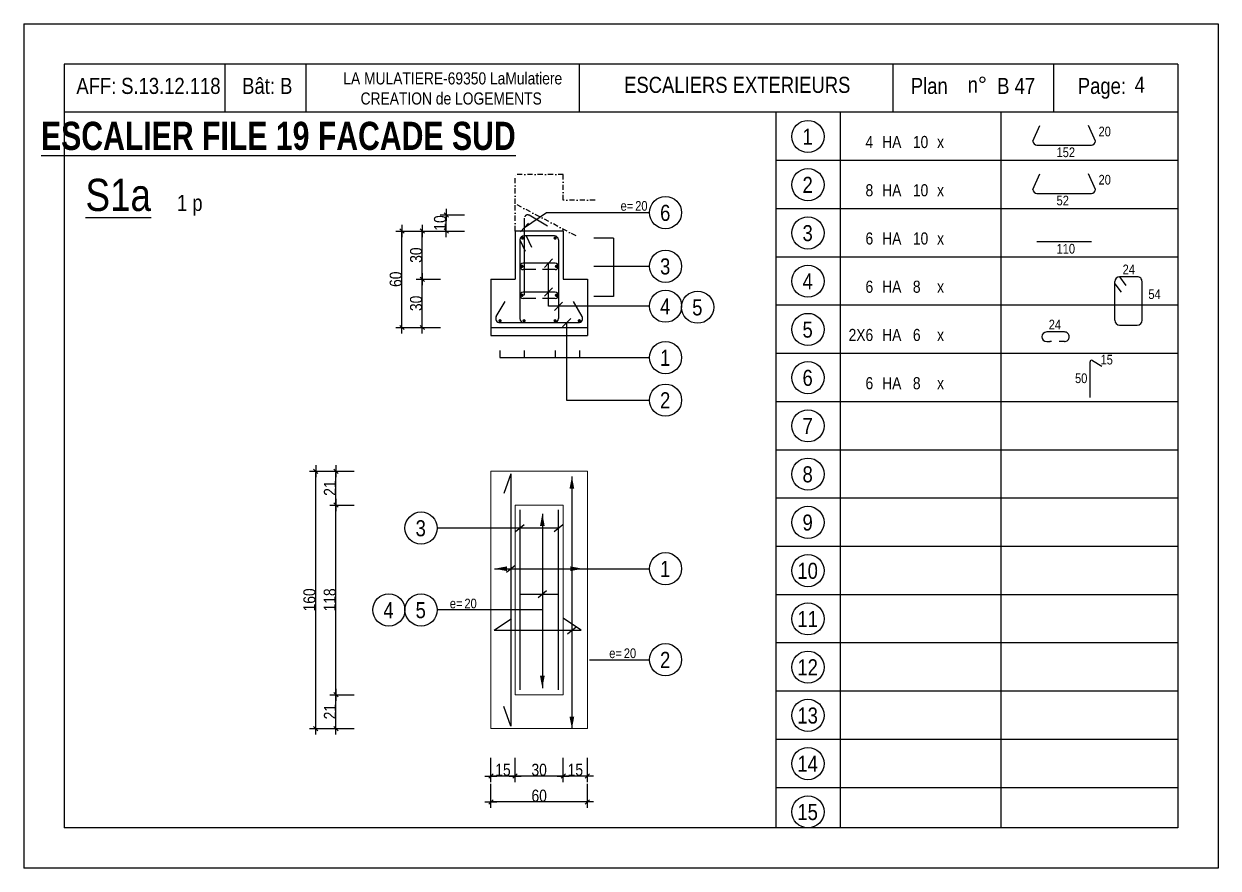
# Model space of a CAD drawing. Header units: millimetres. Extents: x -15218 to -6428, y -10609 to -9124.
# Drawn here: x -7913 to -6428, y -10174 to -9124 of the extents above; entities that cross this region are included whole.
import ezdxf
from ezdxf.enums import TextEntityAlignment as Align

# ---------------------------------------------------------------- set-up
doc = ezdxf.new("R2010")
doc.units = ezdxf.units.MM
doc.linetypes.add('TIRETPT2', pattern=[12.7, 6.35, -3.175, 0, -3.175])
for name, color, linetype in [('01_cote_gen', 4, 'Continuous'), ('01_fenetres', 171, 'Continuous'), ('01_linteaux', 3, 'Continuous'), ('01_murs_coup', 5, 'Continuous'), ('01_sem', 42, 'Continuous'), ('01_texte', 230, 'Continuous'), ('AA_COTES', 2, 'Continuous')]:
    doc.layers.add(name, color=color, linetype=linetype)
doc.styles.add('impact', font='impact.ttf')
doc.styles.add('STYLE2', font='ARIALN.TTF')
doc.dimstyles.new('JB25', dxfattribs={"dimscale": 0.1, "dimtxt": 150, "dimasz": 15, "dimexe": 0.1, "dimexo": 0.1, "dimgap": 0.09, "dimtad": 1, "dimdec": 1, "dimlfac": 0.5, "dimdsep": 46, "dimtxsty": 'STYLE2', "dimblk1": 'BOND_G', "dimblk2": 'BOND_D', "dimsah": 1, "dimcen": 1.5, "dimdle": 0.01, "dimse1": 1, "dimse2": 1, "dimclrd": 4, "dimclre": 2, "dimclrt": 6, "dimazin": 2, "dimtfac": 2.333333, "dimtdec": 1, "dimtix": 1, "dimtmove": 2, "dimatfit": 3, "dimldrblk": 'BOND_G', "dimfxl": 1, "dimtolj": 1, "dimtzin": 0, "dimarcsym": 0})

# ---------------------------------------------------------------- blocks, each defined once
blk = doc.blocks.new('BOND_G')
at = {"layer": 'AA_COTES', "color": 0}
for p, q in [((0, -5), (0, 15)), ((5, 0), (-5, 0)), ((1.77, 1.77), (-1.77, -1.77))]:
    blk.add_line(p, q, dxfattribs=at)
blk = doc.blocks.new('BOND_D')
at = {"layer": 'AA_COTES', "color": 0}
for p, q in [((5, 0), (-5, 0)), ((-1.77, -1.77), (1.77, 1.77)), ((0, 5), (0, -15))]:
    blk.add_line(p, q, dxfattribs=at)
blk = doc.blocks.new('*D1132')
at = {"layer": '01_cote_gen', "color": 4, "linetype": 'Continuous', "lineweight": -2, "transparency": 16777216}
blk.add_line((-7549.7, -9999.2), (-7549.7, -9682.2), dxfattribs=at)
at = {"layer": 'DEFPOINTS', "color": 0, "linetype": 'Continuous', "transparency": 16777216}
for p in [(-7549.7, -9680.7), (-7497.3, -9680.7), (-7497.3, -10000.7)]:
    blk.add_point(p, dxfattribs=at)
at = {"layer": '01_cote_gen', "color": 4, "linetype": 'Continuous', "lineweight": -2, "transparency": 16777216, "xscale": 1.5, "yscale": 1.5, "zscale": 1.5}
for name, p, rotation in [('BOND_D', (-7549.7, -9680.7), 90), ('BOND_G', (-7549.7, -10000.7), 270)]:
    blk.add_blockref(name, p, dxfattribs=dict(at, rotation=rotation))
at = {"layer": '01_cote_gen', "color": 6, "linetype": 'Continuous', "lineweight": 0, "transparency": 16777216, "insert": (-7557.4, -9840.7), "char_height": 15, "attachment_point": 5, "rotation": 90, "style": 'STYLE2'}
blk.add_mtext('\\A1;160', dxfattribs=at)
blk = doc.blocks.new('*D1133')
at = {"layer": '01_cote_gen', "color": 4, "linetype": 'Continuous', "lineweight": -2, "transparency": 16777216}
blk.add_line((-7213.3, -10092), (-7330.3, -10092), dxfattribs=at)
at = {"layer": 'DEFPOINTS', "color": 0, "linetype": 'Continuous', "transparency": 16777216}
for p in [(-7331.8, -9982), (-7211.8, -9982), (-7331.8, -10092)]:
    blk.add_point(p, dxfattribs=at)
at = {"layer": '01_cote_gen', "color": 4, "linetype": 'Continuous', "lineweight": -2, "transparency": 16777216, "xscale": 1.5, "yscale": 1.5, "zscale": 1.5, "rotation": 180}
blk.add_blockref('BOND_D', (-7331.8, -10092), dxfattribs=at)
at = {"layer": '01_cote_gen', "color": 4, "linetype": 'Continuous', "lineweight": -2, "transparency": 16777216, "xscale": 1.5, "yscale": 1.5, "zscale": 1.5}
blk.add_blockref('BOND_G', (-7211.8, -10092), dxfattribs=at)
at = {"layer": '01_cote_gen', "color": 6, "linetype": 'Continuous', "lineweight": 0, "transparency": 16777216, "insert": (-7271.8, -10084.3), "char_height": 15, "attachment_point": 5, "style": 'STYLE2'}
blk.add_mtext('\\A1;60', dxfattribs=at)
blk = doc.blocks.new('*D1134')
at = {"layer": '01_cote_gen', "color": 4, "linetype": 'Continuous', "lineweight": -2, "transparency": 16777216}
blk.add_line((-7213.3, -10059.8), (-7240.3, -10059.8), dxfattribs=at)
at = {"layer": 'DEFPOINTS', "color": 0, "linetype": 'Continuous', "transparency": 16777216}
for p in [(-7241.8, -9958.7), (-7211.8, -9958.7), (-7241.8, -10059.8)]:
    blk.add_point(p, dxfattribs=at)
at = {"layer": '01_cote_gen', "color": 4, "linetype": 'Continuous', "lineweight": -2, "transparency": 16777216, "xscale": 1.5, "yscale": 1.5, "zscale": 1.5, "rotation": 180}
blk.add_blockref('BOND_D', (-7241.8, -10059.8), dxfattribs=at)
at = {"layer": '01_cote_gen', "color": 4, "linetype": 'Continuous', "lineweight": -2, "transparency": 16777216, "xscale": 1.5, "yscale": 1.5, "zscale": 1.5}
blk.add_blockref('BOND_G', (-7211.8, -10059.8), dxfattribs=at)
at = {"layer": '01_cote_gen', "color": 6, "linetype": 'Continuous', "lineweight": 0, "transparency": 16777216, "insert": (-7226.8, -10052.1), "char_height": 15, "attachment_point": 5, "style": 'STYLE2'}
blk.add_mtext('\\A1;15', dxfattribs=at)
blk = doc.blocks.new('*D1135')
at = {"layer": '01_cote_gen', "color": 4, "linetype": 'Continuous', "lineweight": -2, "transparency": 16777216}
blk.add_line((-7243.3, -10059.8), (-7300.3, -10059.8), dxfattribs=at)
at = {"layer": 'DEFPOINTS', "color": 0, "linetype": 'Continuous', "transparency": 16777216}
for p in [(-7301.8, -9958.7), (-7241.8, -9958.7), (-7301.8, -10059.8)]:
    blk.add_point(p, dxfattribs=at)
at = {"layer": '01_cote_gen', "color": 4, "linetype": 'Continuous', "lineweight": -2, "transparency": 16777216, "xscale": 1.5, "yscale": 1.5, "zscale": 1.5, "rotation": 180}
blk.add_blockref('BOND_D', (-7301.8, -10059.8), dxfattribs=at)
at = {"layer": '01_cote_gen', "color": 4, "linetype": 'Continuous', "lineweight": -2, "transparency": 16777216, "xscale": 1.5, "yscale": 1.5, "zscale": 1.5}
blk.add_blockref('BOND_G', (-7241.8, -10059.8), dxfattribs=at)
at = {"layer": '01_cote_gen', "color": 6, "linetype": 'Continuous', "lineweight": 0, "transparency": 16777216, "insert": (-7271.8, -10052.1), "char_height": 15, "attachment_point": 5, "style": 'STYLE2'}
blk.add_mtext('\\A1;30', dxfattribs=at)
blk = doc.blocks.new('*D1136')
at = {"layer": '01_cote_gen', "color": 4, "linetype": 'Continuous', "lineweight": -2, "transparency": 16777216}
blk.add_line((-7303.3, -10059.8), (-7330.3, -10059.8), dxfattribs=at)
at = {"layer": 'DEFPOINTS', "color": 0, "linetype": 'Continuous', "transparency": 16777216}
for p in [(-7331.8, -9947.8), (-7301.8, -9958.7), (-7331.8, -10059.8)]:
    blk.add_point(p, dxfattribs=at)
at = {"layer": '01_cote_gen', "color": 4, "linetype": 'Continuous', "lineweight": -2, "transparency": 16777216, "xscale": 1.5, "yscale": 1.5, "zscale": 1.5, "rotation": 180}
blk.add_blockref('BOND_D', (-7331.8, -10059.8), dxfattribs=at)
at = {"layer": '01_cote_gen', "color": 4, "linetype": 'Continuous', "lineweight": -2, "transparency": 16777216, "xscale": 1.5, "yscale": 1.5, "zscale": 1.5}
blk.add_blockref('BOND_G', (-7301.8, -10059.8), dxfattribs=at)
at = {"layer": '01_cote_gen', "color": 6, "linetype": 'Continuous', "lineweight": 0, "transparency": 16777216, "insert": (-7316.8, -10052.1), "char_height": 15, "attachment_point": 5, "style": 'STYLE2'}
blk.add_mtext('\\A1;15', dxfattribs=at)
blk = doc.blocks.new('*D1129')
at = {"layer": '01_cote_gen', "color": 4, "linetype": 'Continuous', "lineweight": -2, "transparency": 16777216}
blk.add_line((-7524.5, -9999.2), (-7524.5, -9960.2), dxfattribs=at)
at = {"layer": 'DEFPOINTS', "color": 0, "linetype": 'Continuous', "transparency": 16777216}
for p in [(-7524.5, -9958.7), (-7234.4, -9958.7), (-7294.4, -10000.7)]:
    blk.add_point(p, dxfattribs=at)
at = {"layer": '01_cote_gen', "color": 4, "linetype": 'Continuous', "lineweight": -2, "transparency": 16777216, "xscale": 1.5, "yscale": 1.5, "zscale": 1.5}
for name, p, rotation in [('BOND_D', (-7524.5, -9958.7), 90), ('BOND_G', (-7524.5, -10000.7), 270)]:
    blk.add_blockref(name, p, dxfattribs=dict(at, rotation=rotation))
at = {"layer": '01_cote_gen', "color": 6, "linetype": 'Continuous', "lineweight": 0, "transparency": 16777216, "insert": (-7532, -9979.7), "char_height": 15, "attachment_point": 5, "rotation": 90, "style": 'STYLE2'}
blk.add_mtext('\\A1;21', dxfattribs=at)
blk = doc.blocks.new('*D1130')
at = {"layer": '01_cote_gen', "color": 4, "linetype": 'Continuous', "lineweight": -2, "transparency": 16777216}
blk.add_line((-7524.5, -9957.2), (-7524.5, -9724.2), dxfattribs=at)
at = {"layer": 'DEFPOINTS', "color": 0, "linetype": 'Continuous', "transparency": 16777216}
for p in [(-7524.5, -9722.7), (-7234.4, -9722.7), (-7502, -9958.7)]:
    blk.add_point(p, dxfattribs=at)
at = {"layer": '01_cote_gen', "color": 4, "linetype": 'Continuous', "lineweight": -2, "transparency": 16777216, "xscale": 1.5, "yscale": 1.5, "zscale": 1.5}
for name, p, rotation in [('BOND_D', (-7524.5, -9722.7), 90), ('BOND_G', (-7524.5, -9958.7), 270)]:
    blk.add_blockref(name, p, dxfattribs=dict(at, rotation=rotation))
at = {"layer": '01_cote_gen', "color": 6, "linetype": 'Continuous', "lineweight": 0, "transparency": 16777216, "insert": (-7532.1, -9840.7), "char_height": 15, "attachment_point": 5, "rotation": 90, "style": 'STYLE2'}
blk.add_mtext('\\A1;118', dxfattribs=at)
blk = doc.blocks.new('*D1131')
at = {"layer": '01_cote_gen', "color": 4, "linetype": 'Continuous', "lineweight": -2, "transparency": 16777216}
blk.add_line((-7524.5, -9721.2), (-7524.5, -9682.2), dxfattribs=at)
at = {"layer": 'DEFPOINTS', "color": 0, "linetype": 'Continuous', "transparency": 16777216}
for p in [(-7527.2, -9680.7), (-7524.5, -9680.7), (-7502, -9722.7)]:
    blk.add_point(p, dxfattribs=at)
at = {"layer": '01_cote_gen', "color": 4, "linetype": 'Continuous', "lineweight": -2, "transparency": 16777216, "xscale": 1.5, "yscale": 1.5, "zscale": 1.5}
for name, p, rotation in [('BOND_D', (-7524.5, -9680.7), 90), ('BOND_G', (-7524.5, -9722.7), 270)]:
    blk.add_blockref(name, p, dxfattribs=dict(at, rotation=rotation))
at = {"layer": '01_cote_gen', "color": 6, "linetype": 'Continuous', "lineweight": 0, "transparency": 16777216, "insert": (-7532, -9701.7), "char_height": 15, "attachment_point": 5, "rotation": 90, "style": 'STYLE2'}
blk.add_mtext('\\A1;21', dxfattribs=at)
blk = doc.blocks.new('*D1126')
at = {"layer": '01_cote_gen', "color": 4, "linetype": 'Continuous', "lineweight": -2, "transparency": 16777216}
blk.add_line((-7417.2, -9500.4), (-7417.2, -9443.4), dxfattribs=at)
at = {"layer": 'DEFPOINTS', "color": 0, "linetype": 'Continuous', "transparency": 16777216}
for p in [(-7417.2, -9441.9), (-7349.9, -9441.9), (-7349.9, -9501.9)]:
    blk.add_point(p, dxfattribs=at)
at = {"layer": '01_cote_gen', "color": 4, "linetype": 'Continuous', "lineweight": -2, "transparency": 16777216, "xscale": 1.5, "yscale": 1.5, "zscale": 1.5}
for name, p, rotation in [('BOND_D', (-7417.2, -9441.9), 90), ('BOND_G', (-7417.2, -9501.9), 270)]:
    blk.add_blockref(name, p, dxfattribs=dict(at, rotation=rotation))
at = {"layer": '01_cote_gen', "color": 6, "linetype": 'Continuous', "lineweight": 0, "transparency": 16777216, "insert": (-7424.8, -9471.9), "char_height": 15, "attachment_point": 5, "rotation": 90, "style": 'STYLE2'}
blk.add_mtext('\\A1;30', dxfattribs=at)
blk = doc.blocks.new('*D1127')
at = {"layer": '01_cote_gen', "color": 4, "linetype": 'Continuous', "lineweight": -2, "transparency": 16777216}
blk.add_line((-7417.2, -9440.4), (-7417.2, -9383.4), dxfattribs=at)
at = {"layer": 'DEFPOINTS', "color": 0, "linetype": 'Continuous', "transparency": 16777216}
for p in [(-7417.2, -9381.9), (-7319.9, -9381.9), (-7319.9, -9441.9)]:
    blk.add_point(p, dxfattribs=at)
at = {"layer": '01_cote_gen', "color": 4, "linetype": 'Continuous', "lineweight": -2, "transparency": 16777216, "xscale": 1.5, "yscale": 1.5, "zscale": 1.5}
for name, p, rotation in [('BOND_D', (-7417.2, -9381.9), 90), ('BOND_G', (-7417.2, -9441.9), 270)]:
    blk.add_blockref(name, p, dxfattribs=dict(at, rotation=rotation))
at = {"layer": '01_cote_gen', "color": 6, "linetype": 'Continuous', "lineweight": 0, "transparency": 16777216, "insert": (-7424.8, -9411.9), "char_height": 15, "attachment_point": 5, "rotation": 90, "style": 'STYLE2'}
blk.add_mtext('\\A1;30', dxfattribs=at)
blk = doc.blocks.new('*D1128')
at = {"layer": '01_cote_gen', "color": 4, "linetype": 'Continuous', "lineweight": -2, "transparency": 16777216}
blk.add_line((-7442.4, -9500.4), (-7442.4, -9383.4), dxfattribs=at)
at = {"layer": 'DEFPOINTS', "color": 0, "linetype": 'Continuous', "transparency": 16777216}
for p in [(-7442.4, -9381.9), (-7317.5, -9381.9), (-7347.5, -9501.9)]:
    blk.add_point(p, dxfattribs=at)
at = {"layer": '01_cote_gen', "color": 4, "linetype": 'Continuous', "lineweight": -2, "transparency": 16777216, "xscale": 1.5, "yscale": 1.5, "zscale": 1.5}
for name, p, rotation in [('BOND_D', (-7442.4, -9381.9), 90), ('BOND_G', (-7442.4, -9501.9), 270)]:
    blk.add_blockref(name, p, dxfattribs=dict(at, rotation=rotation))
at = {"layer": '01_cote_gen', "color": 6, "linetype": 'Continuous', "lineweight": 0, "transparency": 16777216, "insert": (-7450.1, -9441.9), "char_height": 15, "attachment_point": 5, "rotation": 90, "style": 'STYLE2'}
blk.add_mtext('\\A1;60', dxfattribs=at)
blk = doc.blocks.new('*D1137')
at = {"layer": '01_cote_gen', "color": 4, "linetype": 'Continuous', "lineweight": -2, "transparency": 16777216}
blk.add_line((-7387.3, -9380.4), (-7387.3, -9363.4), dxfattribs=at)
at = {"layer": 'DEFPOINTS', "color": 0, "linetype": 'Continuous', "transparency": 16777216}
for p in [(-7387.3, -9361.9), (-7295.6, -9361.9), (-7298.1, -9381.9)]:
    blk.add_point(p, dxfattribs=at)
at = {"layer": '01_cote_gen', "color": 4, "linetype": 'Continuous', "lineweight": -2, "transparency": 16777216, "xscale": 1.5, "yscale": 1.5, "zscale": 1.5}
for name, p, rotation in [('BOND_D', (-7387.3, -9361.9), 90), ('BOND_G', (-7387.3, -9381.9), 270)]:
    blk.add_blockref(name, p, dxfattribs=dict(at, rotation=rotation))
at = {"layer": '01_cote_gen', "color": 6, "linetype": 'Continuous', "lineweight": 0, "transparency": 16777216, "insert": (-7395, -9371.9), "char_height": 15, "attachment_point": 5, "rotation": 90, "style": 'STYLE2'}
blk.add_mtext('\\A1;10', dxfattribs=at)

msp = doc.modelspace()

# ---------------------------------------------------------------- linework, layer by layer
at = {"layer": '01_fenetres', "ltscale": 30}
for p, q in [((-7862.55, -9174.3), (-7862.55, -10124.3)), ((-7862.55, -9174.3), (-7862.55, -10124.3)), ((-7862.55, -9174.3), (-7862.55, -10124.3)), ((-6477.55, -9174.3), (-7862.55, -9174.3)), ((-7662.55, -9174.3), (-7662.55, -9234.3)), ((-7562.05, -9174.3), (-7562.05, -9234.3)), ((-7221.88, -9174.3), (-7221.88, -9234.3)), ((-6831.69, -9234.3), (-6831.69, -9174.3)), ((-6631.69, -9234.3), (-6631.69, -9174.3)), ((-6477.55, -9174.3), (-6477.55, -10124.3)), ((-6477.55, -9234.3), (-7862.55, -9234.3)), ((-6477.55, -10124.3), (-7862.55, -10124.3))]:
    msp.add_line(p, q, dxfattribs=at)
at = {"layer": '01_linteaux', "linetype": 'Continuous'}
for p, q in [((-6657.78, -9270.08), (-6649.08, -9250.85)), ((-6580.2, -9270.08), (-6588.89, -9250.85)), ((-6652.78, -9275.08), (-6585.2, -9275.08)), ((-6657.78, -9330.08), (-6649.08, -9310.85)), ((-6580.2, -9330.08), (-6588.89, -9310.85)), ((-6652.78, -9335.08), (-6585.2, -9335.08)), ((-7290.22, -9461.9), (-7290.22, -9365.9)), ((-7261.27, -9375.69), (-7284.35, -9362.36)), ((-7295.76, -9392.9), (-7295.76, -9490.9)), ((-7295.76, -9392.9), (-7289.03, -9406.82)), ((-7252.76, -9387.9), (-7290.76, -9387.9)), ((-7288.15, -9387.9), (-7281.42, -9401.82)), ((-7247.76, -9392.9), (-7247.76, -9490.9)), ((-6652.78, -9395.08), (-6585.2, -9395.08)), ((-7251.76, -9421.9), (-7291.76, -9421.9)), ((-7275.76, -9429.9), (-7291.76, -9429.9)), ((-7251.76, -9429.9), (-7267.76, -9429.9)), ((-6528.1, -9438.87), (-6550.1, -9438.87)), ((-6550.1, -9438.87), (-6542.1, -9449.59)), ((-7251.76, -9457.9), (-7291.76, -9457.9)), ((-6556.1, -9492.87), (-6556.1, -9444.87)), ((-6556.1, -9447.42), (-6548.1, -9458.15)), ((-6522.1, -9492.87), (-6522.1, -9444.87)), ((-7325.09, -9488.4), (-7314.23, -9469.59)), ((-7275.76, -9465.9), (-7291.76, -9465.9)), ((-7251.76, -9465.9), (-7267.76, -9465.9)), ((-7218.43, -9488.4), (-7229.29, -9469.59)), ((-7320.76, -9495.9), (-7222.76, -9495.9)), ((-7290.76, -9495.9), (-7252.76, -9495.9)), ((-6550.1, -9498.87), (-6528.1, -9498.87)), ((-6618.72, -9507.46), (-6640.72, -9507.46)), ((-6640.72, -9519.46), (-6636.54, -9519.46)), ((-6634.7, -9519.46), (-6636.91, -9519.46)), ((-6618.72, -9519.46), (-6625.32, -9519.46)), ((-6586.79, -9588.92), (-6586.79, -9544.54)), ((-6583.72, -9542.85), (-6572.21, -9550.08)), ((-7307.03, -9683.73), (-7315.71, -9708.37)), ((-7307.03, -9683.73), (-7307.03, -9997.73)), ((-7295.76, -9728.73), (-7295.76, -9952.73)), ((-7247.76, -9952.73), (-7247.76, -9728.73)), ((-7295.76, -9833.46), (-7247.76, -9833.46)), ((-7327.96, -9878.52), (-7306.26, -9864.01)), ((-7219.76, -9878.52), (-7241.46, -9864.01)), ((-7327.96, -9878.52), (-7219.76, -9878.52)), ((-7307.03, -9997.73), (-7315.71, -9973.09))]:
    msp.add_line(p, q, dxfattribs=at)
at = {"layer": '01_linteaux', "linetype": 'Continuous', "const_width": 2, "flags": 128}
for points in [[(-7291.39, -9390.73, -1), (-7293.39, -9390.73, -1)], [(-7251, -9390.73, -1), (-7253, -9390.73, -1)], [(-7294.1, -9425.87, 1), (-7292.1, -9425.87, 1)], [(-7249.42, -9425.87, -1), (-7251.42, -9425.87, -1)], [(-7294.1, -9461.87, 1), (-7292.1, -9461.87, 1)], [(-7249.42, -9461.87, -1), (-7251.42, -9461.87, -1)], [(-7319.46, -9493.53, -1), (-7321.46, -9493.53, -1)], [(-7289.58, -9493.53, -1), (-7291.58, -9493.53, -1)], [(-7251, -9493.53, -1), (-7253, -9493.53, -1)], [(-7220.88, -9493.53, -1), (-7222.88, -9493.53, -1)]]:
    msp.add_lwpolyline(points, format="xyb", close=True, dxfattribs=at)
at = {"layer": '01_linteaux', "linetype": 'Continuous'}
for centre, radius, start, end in [((-6652.78, -9270.08), 5, 180, 270), ((-6585.2, -9270.08), 5, 270, 0), ((-6652.78, -9330.08), 5, 180, 270), ((-6585.2, -9330.08), 5, 270, 0), ((-7290.76, -9392.9), 5, 90, 180), ((-7252.76, -9392.9), 5, 0, 90), ((-7291.76, -9425.9), 4, 90, 270), ((-7251.76, -9425.9), 4, 270, 90), ((-6550.1, -9444.87), 6, 90.00091, 180), ((-6528.1, -9444.87), 6, 0, 90.00091), ((-7291.76, -9461.9), 4, 90, 270), ((-7251.76, -9461.9), 4, 270, 90), ((-7320.76, -9490.9), 5, 150, 270), ((-7222.76, -9490.9), 5, 270, 30), ((-7290.76, -9490.9), 5, 180, 270), ((-7252.76, -9490.9), 5, 270, 0), ((-6550.1, -9492.87), 6, 180, 270), ((-6528.1, -9492.87), 6, 270, 0), ((-6640.72, -9513.46), 6, 90.00091, 180), ((-6640.72, -9513.46), 6, 180, 269.99909), ((-6618.72, -9513.46), 6, 0, 90.00091), ((-6618.72, -9513.46), 6, 269.99909, 360), ((-6584.79, -9544.54), 2, 57.83848, 180)]:
    msp.add_arc(centre, radius, start, end, dxfattribs=at)
at = {"layer": '01_murs_coup', "color": 2, "linetype": 'TIRETPT2'}
for p, q in [((-7301.76, -9347.97), (-7301.76, -9311.79)), ((-7241.76, -9311.79), (-7301.76, -9311.79)), ((-7241.76, -9343.45), (-7241.76, -9311.79)), ((-7225.8, -9388.06), (-7301.76, -9347.97)), ((-7301.76, -9381.9), (-7301.76, -9347.97)), ((-7202.26, -9343.45), (-7241.76, -9343.45)), ((-7241.76, -9381.9), (-7241.76, -9379.64))]:
    msp.add_line(p, q, dxfattribs=at)
at = {"layer": '01_murs_coup'}
for p, q in [((-7241.76, -9381.9), (-7301.76, -9381.9)), ((-7301.76, -9381.9), (-7301.76, -9441.9)), ((-7241.76, -9381.9), (-7241.76, -9441.9)), ((-7331.76, -9441.9), (-7301.76, -9441.9)), ((-7331.76, -9441.9), (-7331.76, -9511.9)), ((-7241.76, -9441.9), (-7211.76, -9441.9)), ((-7211.76, -9441.9), (-7211.76, -9511.9)), ((-7331.76, -9501.9), (-7211.76, -9501.9)), ((-7331.76, -9511.9), (-7211.76, -9511.9))]:
    msp.add_line(p, q, dxfattribs=at)
at = {"layer": '01_murs_coup', "color": 2, "linetype": 'TIRETPT2'}
msp.add_arc((-7286.22, -9365.9), 4, 62.17545, 180, dxfattribs=at)
at = {"layer": '01_sem', "lineweight": 0, "ltscale": 7}
for p, q in [((-7211.76, -9680.73), (-7331.76, -9680.73)), ((-7331.76, -9680.73), (-7331.76, -10000.73)), ((-7211.76, -9680.73), (-7211.76, -10000.73)), ((-7241.76, -9722.73), (-7301.76, -9722.73)), ((-7301.76, -9722.73), (-7301.76, -9958.73)), ((-7241.76, -9958.73), (-7241.76, -9722.73)), ((-7301.76, -9958.73), (-7241.76, -9958.73)), ((-7211.76, -10000.73), (-7331.76, -10000.73))]:
    msp.add_line(p, q, dxfattribs=at)
at = {"layer": '01_texte', "ltscale": 30}
for p, q in [((-7912.55, -9124.3), (-7912.55, -10174.3)), ((-7912.55, -9124.3), (-6427.55, -9124.3)), ((-6427.55, -9124.3), (-6427.55, -10174.3)), ((-6427.55, -9124.3), (-6427.55, -10174.3)), ((-6977.55, -9234.3), (-6977.55, -10124.3)), ((-6897.55, -9234.3), (-6897.55, -10124.3)), ((-6697.55, -9234.3), (-6697.55, -10124.3)), ((-6477.55, -9294.3), (-6977.55, -9294.3)), ((-6477.55, -9354.3), (-6977.55, -9354.3)), ((-6477.55, -9414.3), (-6977.55, -9414.3)), ((-6477.55, -9474.3), (-6977.55, -9474.3)), ((-6477.55, -9534.3), (-6977.55, -9534.3)), ((-6477.55, -9594.3), (-6977.55, -9594.3)), ((-6477.55, -9654.3), (-6977.55, -9654.3)), ((-7231.12, -9687.14), (-7231.12, -10001.14)), ((-6477.55, -9714.3), (-6977.55, -9714.3)), ((-7267.85, -9733.49), (-7267.85, -9950.38)), ((-7301.09, -9755.75), (-7290.43, -9746.98)), ((-7253.09, -9755.75), (-7242.43, -9746.98)), ((-6477.55, -9774.3), (-6977.55, -9774.3)), ((-7312.36, -9806.32), (-7301.7, -9797.55)), ((-7327.19, -9801.94), (-7134.7, -9801.94)), ((-7273.18, -9837.85), (-7262.52, -9829.08)), ((-6477.55, -9834.3), (-6977.55, -9834.3)), ((-7236.45, -9882.9), (-7225.79, -9874.13)), ((-6477.55, -9894.3), (-6977.55, -9894.3)), ((-7209.39, -9915.12), (-7134.7, -9915.12)), ((-6477.55, -9954.3), (-6977.55, -9954.3)), ((-6477.55, -10014.3), (-6977.55, -10014.3)), ((-6477.55, -10074.3), (-6977.55, -10074.3)), ((-6427.55, -10174.3), (-7912.55, -10174.3))]:
    msp.add_line(p, q, dxfattribs=at)
at = {"layer": '01_texte'}
for p, q in [((-7290.22, -9377.54), (-7262.54, -9359.09)), ((-7262.54, -9359.09), (-7134.65, -9359.09)), ((-7285.22, -9372.33), (-7295.22, -9382.75)), ((-7179.49, -9390.91), (-7204, -9390.91)), ((-7179.49, -9390.91), (-7179.49, -9463.31)), ((-7255.33, -9416.69), (-7265.33, -9427.11)), ((-7260.33, -9475.42), (-7260.33, -9421.9)), ((-7204, -9425.75), (-7134.7, -9425.75)), ((-7255.33, -9452.69), (-7265.33, -9463.11)), ((-7242.76, -9470.21), (-7252.76, -9480.63)), ((-7179.49, -9463.31), (-7204, -9463.31)), ((-7134.7, -9475.42), (-7260.33, -9475.42)), ((-7232.62, -9490.69), (-7242.62, -9501.11)), ((-7237.62, -9495.9), (-7237.62, -9592.23)), ((-7320.53, -9530.55), (-7320.53, -9539.42)), ((-7290.64, -9530.55), (-7290.64, -9539.42)), ((-7251.91, -9530.55), (-7251.91, -9539.42)), ((-7221.85, -9530.55), (-7221.85, -9539.42)), ((-7320.53, -9539.42), (-7134.7, -9539.42)), ((-7237.62, -9592.23), (-7134.7, -9592.23)), ((-7247.76, -9751.37), (-7398.69, -9751.37)), ((-7267.85, -9853.23), (-7398.69, -9853.23))]:
    msp.add_line(p, q, dxfattribs=at)
for centre in [(-6937.55, -9264.3), (-6937.55, -9324.3), (-7114.65, -9359.09), (-6937.55, -9384.3), (-7114.7, -9425.75), (-6937.55, -9444.3), (-7114.7, -9475.42), (-7074.74, -9476.71), (-6937.55, -9504.3), (-7114.7, -9539.42), (-6937.55, -9564.3), (-7114.7, -9592.23), (-6937.55, -9624.3), (-6937.55, -9684.3), (-6937.55, -9744.3), (-7418.69, -9751.37), (-7114.7, -9801.94), (-6937.55, -9804.3), (-7458.69, -9853.23), (-7418.69, -9853.23), (-6937.55, -9864.3), (-7114.7, -9915.12), (-6937.55, -9924.3), (-6937.55, -9984.3), (-6937.55, -10044.3), (-6937.55, -10104.3)]:
    msp.add_circle(centre, 20, dxfattribs=at)
at = {"layer": '01_texte', "ltscale": 30}
for points in [[(-7231.12, -9687.14), (-7234.07, -9702.5), (-7231.12, -9702.5)], [(-7231.12, -9687.14), (-7228.17, -9702.5), (-7231.12, -9702.5)], [(-7267.85, -9733.49), (-7270.8, -9748.85), (-7267.85, -9748.85)], [(-7267.85, -9733.49), (-7264.9, -9748.85), (-7267.85, -9748.85)], [(-7327.19, -9801.94), (-7311.83, -9798.99), (-7311.83, -9801.94)], [(-7217.77, -9801.94), (-7233.13, -9798.99), (-7233.13, -9801.94)], [(-7327.19, -9801.94), (-7311.83, -9804.89), (-7311.83, -9801.94)], [(-7217.77, -9801.94), (-7233.13, -9804.89), (-7233.13, -9801.94)], [(-7267.85, -9950.38), (-7270.8, -9935.02), (-7267.85, -9935.02)], [(-7267.85, -9950.38), (-7264.9, -9935.02), (-7267.85, -9935.02)], [(-7231.12, -10001.14), (-7234.07, -9985.77), (-7231.12, -9985.77)], [(-7231.12, -10001.14), (-7228.17, -9985.77), (-7231.12, -9985.77)]]:
    msp.add_solid(points, dxfattribs=at)

# ---------------------------------------------------------------- texts
at = {"layer": '01_texte', "style": 'STYLE2'}
for s, height, p in [('AFF:', 20, (-7847.26, -9211.45)), ('S.13.12.118', 20, (-7791.59, -9211.45)), ('Bât: B', 20, (-7641.09, -9211.45)), ('LA MULATIERE-69350 LaMulatiere', 15, (-7515.36, -9199.58)), ('ESCALIERS EXTERIEURS', 20, (-7166.13, -9210.14)), ('Plan', 20, (-6809.64, -9211.45)), ('n%%D', 20, (-6738.96, -9210.01)), (' B 47', 20, (-6708.61, -9211.45)), ('Page:', 20, (-6601.97, -9211.45)), ('4', 20, (-6531.29, -9210.01)), ('CREATION de LOGEMENTS', 15, (-7493.87, -9224.58)), ('HA', 15, (-6845.26, -9278.7)), ('10', 15, (-6807.09, -9278.7)), ('20', 12, (-6576.21, -9264.12)), ('x', 15, (-6776.99, -9278.7)), ('152', 12, (-6628.41, -9289.97)), ('%%US1a', 40, (-7835.98, -9357)), ('HA', 15, (-6845.26, -9338.7)), ('10', 15, (-6807.09, -9338.7)), ('20', 12, (-6576.21, -9324.12)), ('1 p', 20, (-7722.22, -9356.95)), ('x', 15, (-6776.99, -9338.7)), ('52', 12, (-6628.41, -9349.97)), ('e= ', 12, (-7170.55, -9356.68)), ('20', 12, (-7152.39, -9356.68)), ('HA', 15, (-6845.26, -9398.7)), ('10', 15, (-6807.09, -9398.7)), ('x', 15, (-6776.99, -9398.7)), ('110', 12, (-6628.41, -9409.97)), ('24', 12, (-6546.28, -9435.71)), ('HA', 15, (-6845.26, -9458.7)), ('8', 15, (-6807.09, -9458.7)), ('x', 15, (-6776.99, -9458.7)), ('54', 12, (-6514.24, -9466.49)), ('HA', 15, (-6845.26, -9518.7)), ('6', 15, (-6807.09, -9518.7)), ('24', 12, (-6638.16, -9504.23)), ('x', 15, (-6776.99, -9518.7)), ('15', 12, (-6573.73, -9547.89)), ('50', 12, (-6605.45, -9571.03)), ('HA', 15, (-6845.26, -9578.7)), ('8', 15, (-6807.09, -9578.7)), ('x', 15, (-6776.99, -9578.7)), ('e= ', 12, (-7382.92, -9851.17)), ('20', 12, (-7364.75, -9851.17)), ('e= ', 12, (-7184.69, -9913.06)), ('20', 12, (-7166.52, -9913.06))]:
    msp.add_text(s, height=height, dxfattribs=at).set_placement(p)
at = {"layer": '01_texte', "style": 'impact'}
msp.add_text('%%UESCALIER FILE 19 FACADE SUD', height=35, dxfattribs=at).set_placement((-7596.13, -9291.57), align=Align.BOTTOM_CENTER)
at = {"layer": '01_texte', "style": 'STYLE2'}
for s, p in [('1', (-6937.96, -9264.52)), ('2', (-6937.96, -9324.52)), ('6', (-7115.05, -9359.32)), ('3', (-6937.96, -9384.52)), ('3', (-7115.1, -9425.97)), ('4', (-6937.96, -9444.52)), ('4', (-7115.1, -9475.64)), ('5', (-7075.15, -9476.93)), ('5', (-6937.96, -9504.52)), ('1', (-7115.1, -9539.65)), ('6', (-6937.96, -9564.52)), ('2', (-7115.1, -9592.45)), ('7', (-6937.96, -9624.52)), ('8', (-6937.96, -9684.52)), ('3', (-7419.1, -9751.59)), ('9', (-6937.96, -9744.52)), ('1', (-7115.1, -9802.16)), ('10', (-6937.96, -9804.52)), ('4', (-7459.1, -9853.46)), ('5', (-7419.1, -9853.46)), ('11', (-6937.96, -9864.52)), ('2', (-7115.1, -9915.34)), ('12', (-6937.96, -9924.52)), ('13', (-6937.96, -9984.52)), ('14', (-6937.96, -10044.52)), ('15', (-6937.96, -10104.52))]:
    msp.add_text(s, height=20, dxfattribs=at).set_placement(p, align=Align.MIDDLE_CENTER)
for s, p in [('4', (-6856.46, -9278.7)), ('8', (-6856.46, -9338.7)), ('6', (-6856.46, -9398.7)), ('6', (-6856.46, -9458.7)), ('2X6', (-6856.46, -9518.7)), ('6', (-6856.46, -9578.7))]:
    msp.add_text(s, height=15, dxfattribs=at).set_placement(p, align=Align.RIGHT)

# ---------------------------------------------------------------- dimensions: what is measured, and where the dimension line sits
at = {"layer": '01_cote_gen', "linetype": 'Continuous', "lineweight": 0}
for base, p1, p2, picture, middle in [((-7387.3, -9361.9), (-7298.12, -9381.9), (-7295.59, -9361.9), '*D1137', (-7394.96, -9371.9)), ((-7442.43, -9381.9), (-7347.52, -9501.9), (-7317.52, -9381.9), '*D1128', (-7450.09, -9441.9)), ((-7417.16, -9381.9), (-7319.93, -9441.9), (-7319.93, -9381.9), '*D1127', (-7424.82, -9411.9)), ((-7417.16, -9441.9), (-7349.93, -9501.9), (-7349.93, -9441.9), '*D1126', (-7424.82, -9471.9)), ((-7549.74, -9680.73), (-7497.26, -10000.73), (-7497.26, -9680.73), '*D1132', (-7557.41, -9840.73)), ((-7524.47, -9680.73), (-7501.97, -9722.73), (-7527.24, -9680.73), '*D1131', (-7532.01, -9701.73)), ((-7524.47, -9722.73), (-7501.97, -9958.73), (-7234.39, -9722.73), '*D1130', (-7532.14, -9840.73)), ((-7524.47, -9958.73), (-7294.39, -10000.73), (-7234.39, -9958.73), '*D1129', (-7532.01, -9979.73))]:
    dim = msp.add_linear_dim(base=base, p1=p1, p2=p2, angle=90, dimstyle='JB25', dxfattribs=at)
    dim.commit()
    dim.dimension.update_dxf_attribs({"geometry": picture, "text_midpoint": middle})
for base, p1, p2, picture, middle in [((-7331.76, -10059.81), (-7301.76, -9958.73), (-7331.76, -9947.75), '*D1136', (-7316.76, -10052.14)), ((-7301.76, -10059.81), (-7241.76, -9958.73), (-7301.76, -9958.73), '*D1135', (-7271.76, -10052.14)), ((-7241.76, -10059.81), (-7211.76, -9958.73), (-7241.76, -9958.73), '*D1134', (-7226.76, -10052.14)), ((-7331.76, -10091.97), (-7211.76, -9981.99), (-7331.76, -9981.99), '*D1133', (-7271.76, -10084.3))]:
    dim = msp.add_linear_dim(base=base, p1=p1, p2=p2, dimstyle='JB25', dxfattribs=at)
    dim.commit()
    dim.dimension.update_dxf_attribs({"geometry": picture, "text_midpoint": middle})

doc.saveas('drawing.dxf')
